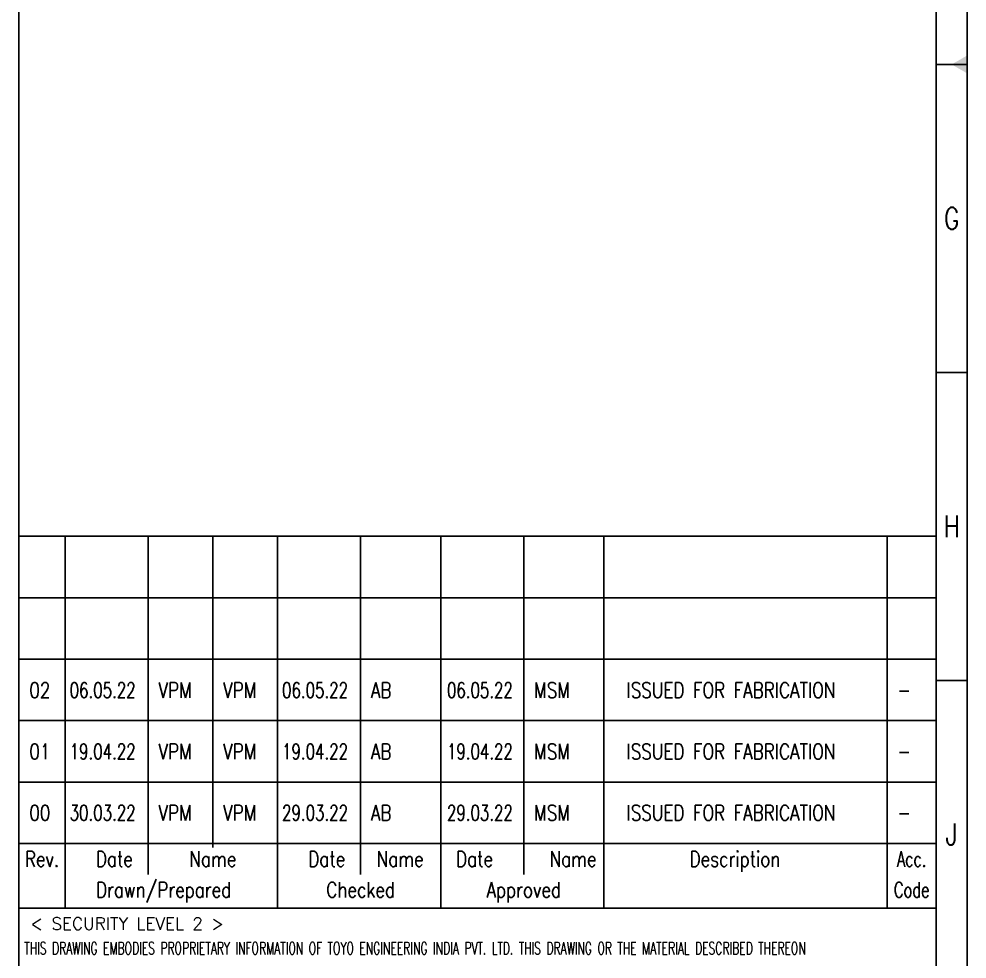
# Model space of a CAD drawing. Header units: inches. Extents: x -1857 to 102279, y -619 to 72932.
# Drawn here: x 82591 to 101660, y 18173 to 37071 of the extents above; entities that cross this region are included whole.
import ezdxf
from ezdxf.enums import TextEntityAlignment as Align

# ---------------------------------------------------------------- set-up
doc = ezdxf.new("R2010")
doc.units = ezdxf.units.IN
doc.header["$MEASUREMENT"] = 0
doc.styles.add('ROMANS', font='romans.shx', dxfattribs={"width": 0.85})

# ---------------------------------------------------------------- blocks, each defined once
blk = doc.blocks.new('T NYR C')
for p, q in [((0, 400), (0, 47120)), ((-400, 800), (-400, 46720)), ((0, 23760), (-400, 23760)), ((-400, 19760), (0, 19760)), ((-12320, 17634), (-400, 17634)), ((-11720, 12800), (-11720, 17634)), ((-10640, 13240), (-10640, 17634)), ((-9800, 13588), (-9800, 17634)), ((-8960, 12800), (-8960, 17634)), ((-7880, 13240), (-7880, 17634)), ((-6840, 12800), (-6840, 17634)), ((-5760, 13240), (-5760, 17634)), ((-4720, 12800), (-4720, 17634)), ((-1040, 12800), (-1040, 17634)), ((-12320, 16834), (-400, 16834)), ((-12320, 16037), (-400, 16037)), ((-400, 15760), (0, 15760)), ((-12320, 15240), (-400, 15240)), ((-12320, 14440), (-400, 14440)), ((-11720, 12800), (-11720, 13840)), ((-10640, 13240), (-10640, 13840)), ((-9800, 13640), (-9800, 13840)), ((-8960, 12800), (-8960, 13840)), ((-7880, 13240), (-7880, 13840)), ((-6840, 12800), (-6840, 13840)), ((-5760, 13240), (-5760, 13840)), ((-1040, 12800), (-1040, 13840)), ((-12320, 13640), (-400, 13640)), ((-12320, 12800), (-400, 12800))]:
    blk.add_line(p, q)
at = {"linetype": 'Continuous'}
blk.add_line((-12320, 800), (-12320, 46720), dxfattribs=at)
blk.add_solid([(0, 23645), (0, 23875), (0, 23645), (-200, 23760)])
at = {"style": 'ROMANS', "width": 0.8}
for s, p in [('G', (-200, 21760)), ('H', (-200, 17760)), ('J', (-200, 13760))]:
    blk.add_text(s, height=280, dxfattribs=at).set_placement(p, align=Align.MIDDLE_CENTER)
at = {"color": 1, "style": 'ROMANS', "width": 0.8}
for s, p in [('02', (-12186, 15533)), ('VPM', (-10506, 15533)), ('VPM', (-9666, 15533)), ('AB', (-7746, 15533)), ('MSM', (-5626, 15533)), ('ISSUED FOR FABRICATION', (-4425, 15533)), ('-', (-906, 15533)), ('01', (-12186, 14736)), ('VPM', (-10506, 14736)), ('VPM', (-9666, 14736)), ('AB', (-7746, 14736)), ('MSM', (-5626, 14736)), ('ISSUED FOR FABRICATION', (-4425, 14736)), ('-', (-906, 14736)), ('00', (-12186, 13940)), ('VPM', (-10506, 13940)), ('VPM', (-9666, 13940)), ('AB', (-7746, 13940)), ('MSM', (-5626, 13940)), ('ISSUED FOR FABRICATION', (-4425, 13940)), ('-', (-906, 13940))]:
    blk.add_text(s, height=200, dxfattribs=at).set_placement(p)
at = {"color": 1, "style": 'ROMANS', "width": 0.656681}
for s, p, p2 in [('06.05.22', (-11661, 15533), (-10804, 15533)), ('06.05.22', (-8901, 15533), (-8044, 15533)), ('06.05.22', (-6759, 15533), (-5902, 15533)), ('19.04.22', (-11661, 14736), (-10804, 14736)), ('19.04.22', (-8901, 14736), (-8044, 14736)), ('19.04.22', (-6759, 14736), (-5902, 14736)), ('30.03.22', (-11661, 13940), (-10804, 13940)), ('29.03.22', (-8901, 13940), (-8044, 13940)), ('29.03.22', (-6759, 13940), (-5902, 13940))]:
    blk.add_text(s, height=200, dxfattribs=at).set_placement(p, p2, align=Align.FIT)
at = {"style": 'ROMANS'}
for s, width, p in [('Rev.', 0.8, (-12020, 13340)), ('Date', 0.8, (-11080, 13340)), ('Name', 0.8, (-9800, 13340)), ('Date', 0.8, (-8320, 13340)), ('Name', 0.8, (-7367, 13340)), ('Date', 0.8, (-6400, 13340)), ('Name', 0.8, (-5120, 13340)), ('Description', 0.8, (-3016, 13340)), ('Acc.', 0.7, (-720, 13340)), ('Drawn/Prepared', 0.8, (-10440, 12940)), ('Checked', 0.8, (-7880, 12940)), ('Approved', 0.8, (-5760, 12940)), ('Code', 0.7, (-720, 12940))]:
    blk.add_text(s, height=200, dxfattribs=dict(at, width=width)).set_placement(p, align=Align.CENTER)
at = {"color": 10, "style": 'ROMANS'}
blk.add_text('< SECURITY LEVEL 2 >', height=160, dxfattribs=at).set_placement((-12172, 12521))
at = {"color": 10, "style": 'ROMANS', "width": 0.64}
blk.add_text('THIS DRAWING EMBODIES PROPRIETARY INFORMATION OF TOYO ENGINEERING INDIA PVT. LTD. THIS DRAWING OR THE MATERIAL DESCRIBED THEREON', height=160, dxfattribs=at).set_placement((-12251, 12201))

msp = doc.modelspace()

# ---------------------------------------------------------------- block references
at = {"xscale": 1.547802328857303, "yscale": 1.547802328857303, "zscale": 1.547802328857303}
msp.add_blockref('T NYR C', (101660, -619), dxfattribs=at)

doc.saveas('drawing.dxf')
